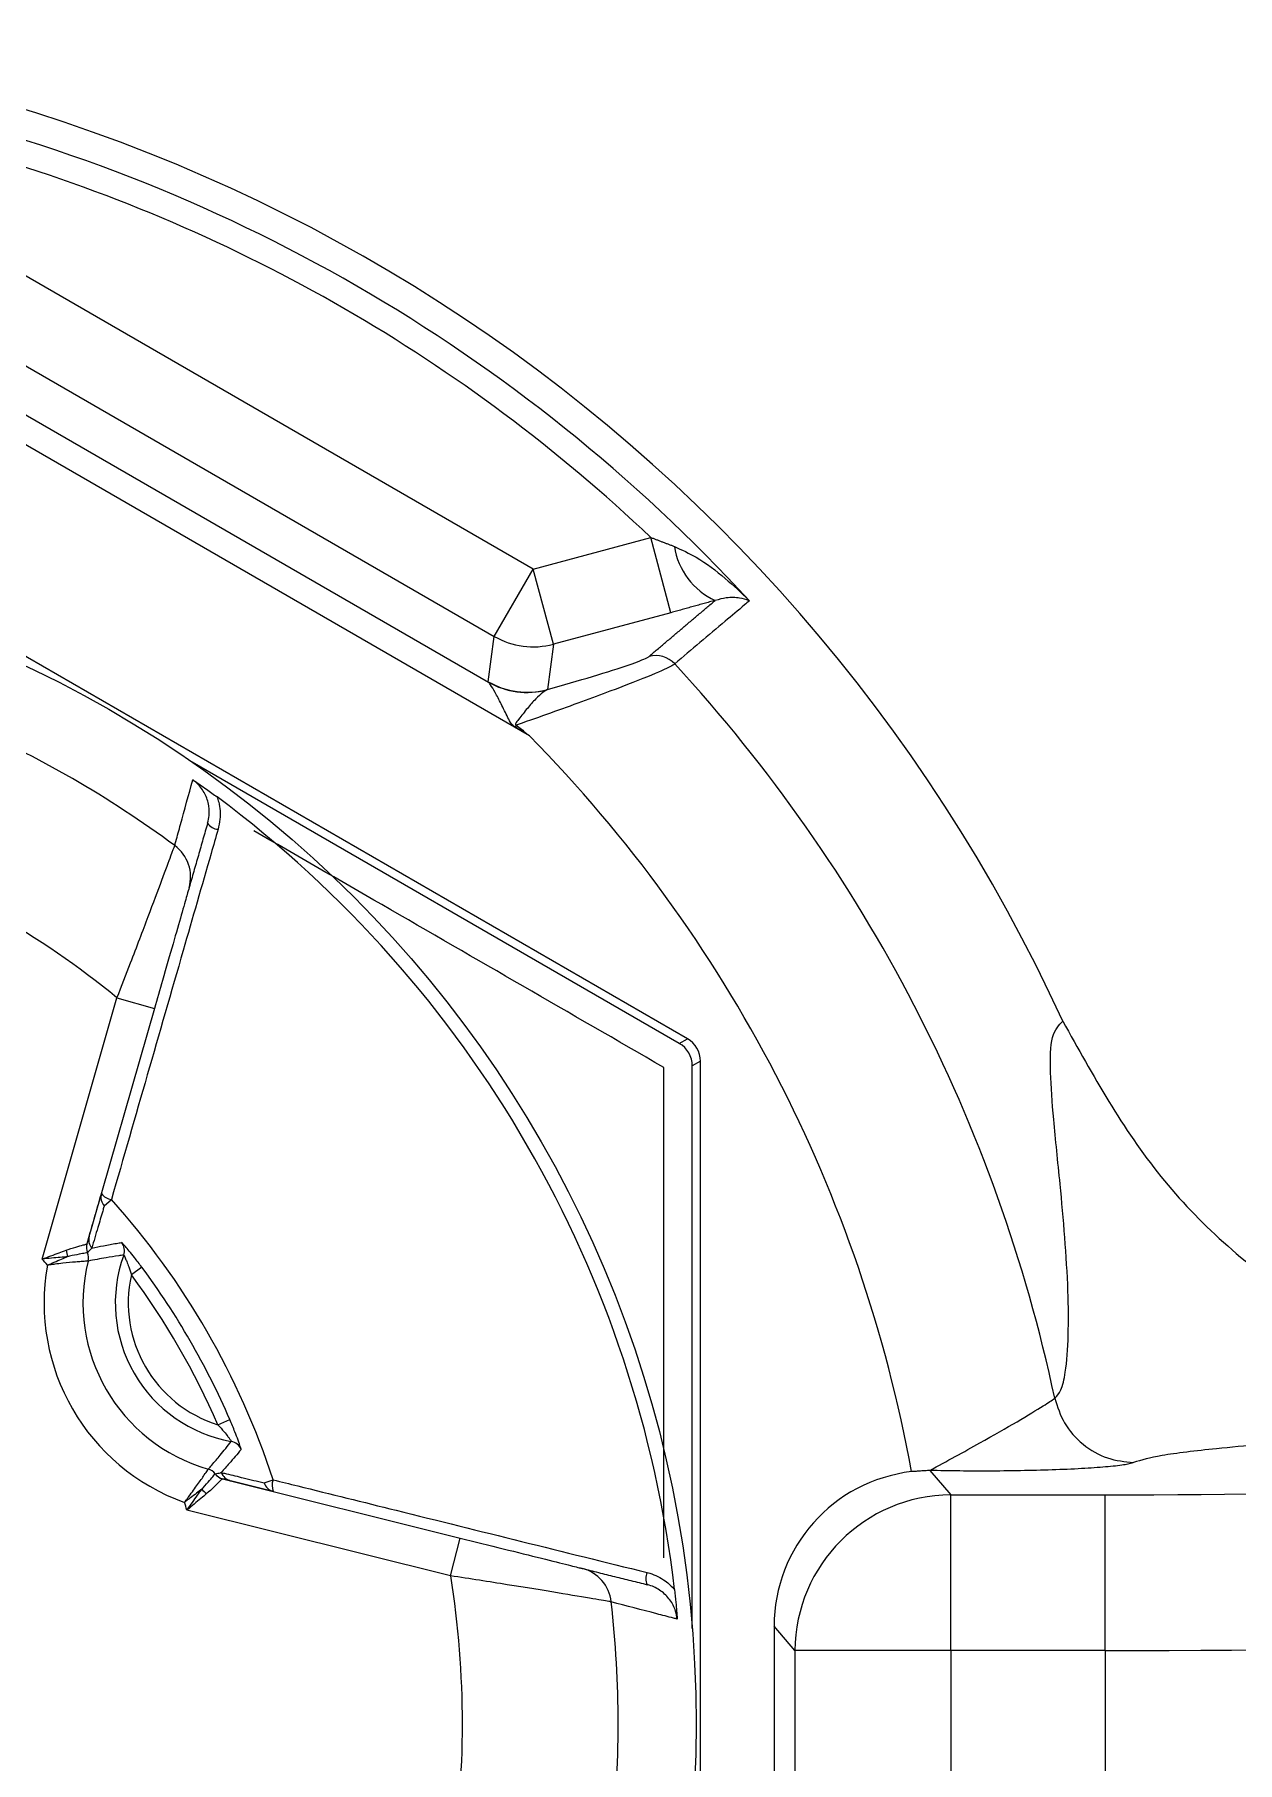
# Model space of a CAD drawing. Extents: x 16.7 to 113.1, y 4.5 to 84.5.
# Drawn here: x 107.168 to 107.631, y 35.192 to 35.856 of the extents above; entities that cross this region are included whole.
import ezdxf

# ---------------------------------------------------------------- set-up
doc = ezdxf.new("R2010")
doc.units = 0
doc.header["$MEASUREMENT"] = 0
doc.linetypes.add('SLD-SOLID', pattern=[0])
doc.layers.add('OBJECT', color=7, linetype='CONTINUOUS')

msp = doc.modelspace()

# ---------------------------------------------------------------- linework, layer by layer
at = {"layer": 'OBJECT', "linetype": 'SLD-SOLID', "lineweight": 15}
for p, q in [((107.35997, 35.65084), (107.16389, 35.76405)), ((107.14891, 35.73811), (107.34499, 35.6249)), ((107.3585, 35.58668), (107.10906, 35.7307)), ((107.41934, 35.47012), (106.97769, 35.7251)), ((107.13483, 35.72735), (107.34271, 35.60733)), ((107.35997, 35.65084), (107.40524, 35.66297)), ((107.41299, 35.63404), (107.40524, 35.66297)), ((107.34499, 35.6249), (107.35997, 35.65084)), ((107.36772, 35.62191), (107.35997, 35.65084)), ((107.41299, 35.63404), (107.36772, 35.62191)), ((107.34269, 35.60744), (107.34499, 35.6249)), ((107.36772, 35.62191), (107.36542, 35.60444)), ((107.35347, 35.59076), (107.35297, 35.59007)), ((107.41619, 35.46831), (107.22874, 35.57654)), ((107.17095, 35.38533), (107.19978, 35.48588)), ((107.19978, 35.48588), (107.2142, 35.48174)), ((107.2142, 35.48174), (107.18823, 35.39115)), ((107.41619, 35.46831), (107.41934, 35.47012)), ((107.42433, 35.46146), (107.42119, 35.45965)), ((107.42119, 35.24319), (107.42119, 35.45965)), ((107.42433, 34.9515), (107.42433, 35.46146)), ((107.19486, 35.40579), (107.19762, 35.40826)), ((107.20934, 35.3822), (107.20533, 35.37922)), ((107.23861, 35.32158), (107.2432, 35.32356)), ((107.51256, 35.30398), (107.52064, 35.29456)), ((107.24039, 35.3008), (107.33183, 35.278)), ((107.25639, 35.29923), (107.25991, 35.30038)), ((107.52064, 35.23467), (107.52064, 35.29456)), ((107.52064, 35.29456), (107.58015, 35.29456)), ((107.58015, 35.23467), (107.58015, 35.29456)), ((107.3282, 35.26345), (107.22671, 35.28875)), ((107.3282, 35.26345), (107.33183, 35.278)), ((107.46072, 35.23467), (107.45269, 35.24404)), ((107.45269, 35.24404), (107.45269, 35.16892)), ((107.46072, 35.23467), (107.46072, 35.17829)), ((107.52064, 35.23467), (107.46072, 35.23467)), ((107.52064, 35.23467), (107.52064, 35.17829)), ((107.58015, 35.23467), (107.52064, 35.23467)), ((107.58015, 35.23467), (107.58015, 35.17829))]:
    msp.add_line(p, q, dxfattribs=at)
msp.add_circle((106.97269, 35.20648), 0.45, dxfattribs=at)
for centre, radius, start, end in [((106.97269, 35.20648), 0.65, 24.58225, 155.41775), ((106.97269, 35.20648), 0.6388, 42.56667, 77.43333), ((106.97269, 35.20648), 0.62887, 46.54312, 73.45688), ((107.44133, 35.66364), 0.02735, 188.62772, 245.51422), ((107.35998, 35.65094), 0.03004, 240.06722, 284.93278), ((107.40707, 35.60754), 0.01, 42.58341, 104.55168), ((106.97269, 35.20648), 0.60122, 12.03022, 42.71448), ((107.35768, 35.63347), 0.03004, 240.06722, 284.93278), ((107.3576, 35.63338), 0.03001, 240.2599, 284.63899), ((106.97269, 35.20648), 0.41996, 53.58269, 66.41731), ((106.97269, 35.20648), 0.54166, 10.32335, 44.58105), ((106.97269, 35.20648), 0.44471, 6.67677, 53.32323), ((107.23924, 35.55619), 0.00554, 214.12493, 264.0912), ((106.97269, 35.20648), 0.36005, 50.89628, 69.10372), ((107.21314, 35.53236), 0.01498, 344.02471, 53.67107), ((107.19858, 35.40913), 0.00499, 164.00837, 221.95064), ((107.19827, 35.41379), 0.00556, 216.1512, 263.32291), ((106.97269, 35.20648), 0.30217, 18.10411, 41.89589), ((107.19302, 35.38975), 0.005, 164.03535, 203.45691), ((107.19302, 35.38978), 0.00499, 164.00637, 203.69864), ((107.19388, 35.39275), 0.00499, 164.00802, 220.15907), ((107.19766, 35.38855), 0.005, 340.12167, 38.94213), ((106.97269, 35.20648), 0.26701, 41.38304, 42.05346), ((107.2532, 35.36843), 0.08148, 169.70358, 250.29642), ((107.19038, 35.38967), 0.0102, 185.2977, 199.53069), ((107.2532, 35.36843), 0.06649, 165.96574, 254.03426), ((107.18384, 35.38577), 0.005, 346.0035, 23.4663), ((107.2532, 35.36843), 0.05407, 160.07984, 259.92016), ((106.97269, 35.20648), 0.29476, 23.40402, 36.59598), ((107.2532, 35.36843), 0.04907, 167.29364, 252.70636), ((106.97269, 35.20648), 0.28976, 23.40402, 36.59598), ((107.24286, 35.31027), 0.005, 21.05787, 79.87833), ((107.23353, 35.29969), 0.005, 36.5337, 73.9965), ((107.24157, 35.30565), 0.005, 216.54309, 255.96465), ((107.2416, 35.30564), 0.00499, 216.30136, 255.99363), ((107.24461, 35.3049), 0.00499, 199.84093, 255.99198), ((107.24018, 35.3034), 0.0102, 220.46931, 234.7023), ((107.26114, 35.30078), 0.00499, 198.04936, 255.99163), ((107.26501, 35.29818), 0.00556, 156.67709, 203.8488), ((106.97269, 35.20648), 0.26701, 17.94654, 18.61696), ((107.52085, 35.23443), 0.06013, 90.19993, 179.77168), ((106.97269, 35.20648), 0.36005, 350.89628, 9.10372), ((107.37514, 35.25177), 0.01498, 6.32893, 75.97529), ((107.40883, 35.26246), 0.00554, 155.9088, 205.87507), ((106.97269, 35.20648), 0.41996, 353.58269, 6.41731)]:
    msp.add_arc(centre, radius, start, end, dxfattribs=at)
for centre, major_axis, ratio, start_param, end_param in [((107.41433, 35.46146), (0.00866, 0.005), 0.999949, 5.759609, 6.806762), ((107.41119, 35.45965), (0.00866, 0.005), 0.999949, 5.759609, 6.806762), ((107.51278, 35.24384), (-0.03917, 0.04571), 0.996772, 5.693036, 7.143921), ((107.58015, 35.30618), (0.19, 0), 0.061163, 4.712389, 6.230825), ((107.58015, 35.24629), (0.25, 0), 0.046484, 4.712389, 6.230825)]:
    msp.add_ellipse(centre, major_axis=major_axis, ratio=ratio, start_param=start_param, end_param=end_param, dxfattribs=at)
for points in [[(107.40524, 35.66297), (107.41429, 35.65954)], [(107.40456, 35.61723), (107.42999, 35.63875)], [(107.42999, 35.63875), (107.41299, 35.63404)], [(107.34271, 35.60733), (107.34269, 35.60744)], [(107.36542, 35.60444), (107.36519, 35.60435)], [(107.23466, 35.55308), (107.22754, 35.52824)], [(107.18908, 35.39413), (107.19378, 35.41051)], [(107.18821, 35.39113), (107.18823, 35.39115)], [(107.18845, 35.38777), (107.18843, 35.38776)], [(107.23755, 35.30267), (107.23758, 35.30269)], [(107.51256, 35.30398), (107.50559, 35.30355)], [(107.24039, 35.3008), (107.24036, 35.3008)], [(107.25993, 35.29593), (107.2434, 35.30005)], [(107.37877, 35.2663), (107.40385, 35.26005)]]:
    msp.add_open_spline(points, degree=1, dxfattribs=at)
for points, knots in [([(107.41429, 35.65954), (107.41713, 35.65821), (107.42419, 35.65492), (107.43365, 35.64762), (107.44016, 35.64166), (107.44311, 35.63865), (107.44316, 35.63859)], [0, 0, 0, 0, 0.259143, 0.645711, 0.993122, 1, 1, 1, 1]), ([(107.44316, 35.63859), (107.44254, 35.63807), (107.43944, 35.63544), (107.42986, 35.62735), (107.4209, 35.61978), (107.41443, 35.61431)], [0, 0, 0, 0, 0.064852, 0.324258, 1, 1, 1, 1]), ([(107.44316, 35.63859), (107.44314, 35.6386), (107.442, 35.63907), (107.43933, 35.63975), (107.43519, 35.64011), (107.43147, 35.63914), (107.42999, 35.63875)], [0, 0, 0, 0, 0.0070567, 0.3586001, 0.7458397, 1, 1, 1, 1]), ([(107.36542, 35.60444), (107.37144, 35.60616), (107.38365, 35.60966), (107.39725, 35.61403), (107.40328, 35.61637), (107.4043, 35.61705), (107.40456, 35.61723)], [0, 0, 0, 0, 0.311592, 0.631944, 0.907257, 1, 1, 1, 1]), ([(107.41443, 35.61431), (107.41413, 35.6141), (107.41294, 35.61325), (107.40607, 35.61016), (107.38976, 35.60379), (107.37076, 35.59686), (107.35813, 35.59239), (107.35371, 35.59084), (107.35347, 35.59076)], [0, 0, 0, 0, 0.076209, 0.301716, 0.561175, 0.84648, 0.991698, 1, 1, 1, 1]), ([(107.35297, 35.59007), (107.35283, 35.59016), (107.35258, 35.59033), (107.35212, 35.59071), (107.35123, 35.59173), (107.34975, 35.59462), (107.34768, 35.59886), (107.34544, 35.60323), (107.34368, 35.60626), (107.34298, 35.60703), (107.34271, 35.60733)], [0, 0, 0, 0, 0.020895, 0.038908, 0.075404, 0.191564, 0.449116, 0.682572, 0.877716, 1, 1, 1, 1]), ([(107.36519, 35.60435), (107.36468, 35.60405), (107.36343, 35.60332), (107.36089, 35.60087), (107.3577, 35.59732), (107.35511, 35.59392), (107.35341, 35.59187), (107.35315, 35.59112), (107.35315, 35.591), (107.35317, 35.59092), (107.35321, 35.59086), (107.35328, 35.5908), (107.35337, 35.59077), (107.35344, 35.59076), (107.35347, 35.59076)], [0, 0, 0, 0, 0.153502, 0.380166, 0.626293, 0.875654, 0.967797, 0.976809, 0.980954, 0.984134, 0.9874, 0.990544, 0.996552, 1, 1, 1, 1]), ([(107.3585, 35.58668), (107.35816, 35.58689), (107.35631, 35.58802), (107.35447, 35.58915), (107.35297, 35.59007)], [0, 0, 0, 0, 0.186026, 1, 1, 1, 1]), ([(107.35347, 35.59076), (107.35478, 35.5897), (107.35646, 35.58835), (107.35813, 35.58698), (107.3585, 35.58668)], [0, 0, 0, 0, 0.779301, 1, 1, 1, 1]), ([(107.22201, 35.54443), (107.22216, 35.54497), (107.2229, 35.54768), (107.22521, 35.55612), (107.22737, 35.56399), (107.22895, 35.5697)], [0, 0, 0, 0, 0.063926, 0.319628, 1, 1, 1, 1]), ([(107.22895, 35.5697), (107.22898, 35.56968), (107.23069, 35.56855), (107.23374, 35.56649), (107.23696, 35.56414), (107.23832, 35.56314)], [0, 0, 0, 0, 0.012918, 0.582056, 1, 1, 1, 1]), ([(107.23466, 35.55308), (107.23488, 35.55405), (107.23546, 35.55661), (107.23511, 35.56094), (107.23323, 35.56551), (107.23083, 35.56831), (107.22924, 35.56949), (107.22895, 35.5697)], [0, 0, 0, 0, 0.164094, 0.433236, 0.690435, 0.942568, 1, 1, 1, 1]), ([(107.23832, 35.56314), (107.23853, 35.56247), (107.23941, 35.5597), (107.23974, 35.55537), (107.23897, 35.55197), (107.23867, 35.55068)], [0, 0, 0, 0, 0.165835, 0.6853759, 1, 1, 1, 1]), ([(107.23867, 35.55068), (107.23778, 35.54757), (107.23331, 35.53203), (107.21966, 35.48463), (107.20684, 35.44021), (107.19762, 35.40826)], [0, 0, 0, 0, 0.065603, 0.328016, 1, 1, 1, 1]), ([(107.41019, 35.45907), (107.37415, 35.47988), (107.32188, 35.51006), (107.26891, 35.54064), (107.25247, 35.55013)], [0, 0, 0, 0, 0.689676, 1, 1, 1, 1]), ([(107.19978, 35.48588), (107.20154, 35.4904), (107.20579, 35.5013), (107.21192, 35.51739), (107.21728, 35.53167), (107.22099, 35.54167), (107.22167, 35.54351), (107.22201, 35.54443)], [0, 0, 0, 0, 0.156463, 0.377207, 0.586936, 0.792743, 1, 1, 1, 1]), ([(107.22754, 35.52824), (107.22733, 35.52751), (107.22691, 35.52606), (107.22464, 35.51813), (107.22139, 35.50681), (107.21773, 35.49404), (107.21524, 35.48536), (107.2142, 35.48174)], [0, 0, 0, 0, 0.204174, 0.408136, 0.617898, 0.840881, 1, 1, 1, 1]), ([(107.56071, 35.33179), (107.56154, 35.33264), (107.56328, 35.33442), (107.56592, 35.34605), (107.56639, 35.37397), (107.56324, 35.41021), (107.56023, 35.43864), (107.55879, 35.45801), (107.55914, 35.47208), (107.56225, 35.47529), (107.56378, 35.47688)], [0, 0, 0, 0, 0.057194, 0.119847, 0.300985, 0.50649, 0.642071, 0.760177, 0.881305, 1, 1, 1, 1]), ([(107.56378, 35.47688), (107.57533, 35.45608), (107.59845, 35.41446), (107.65175, 35.36791), (107.71319, 35.33549), (107.75793, 35.33034), (107.78035, 35.32777)], [0, 0, 0, 0, 0.249468, 0.499319, 0.749167, 1, 1, 1, 1]), ([(107.41019, 35.27032), (107.41019, 35.29117), (107.41019, 35.35455), (107.41019, 35.4171), (107.41019, 35.45907)], [0, 0, 0, 0, 0.328925, 1, 1, 1, 1]), ([(107.19486, 35.40579), (107.19482, 35.40566), (107.19463, 35.40501), (107.19382, 35.40225), (107.19226, 35.39698), (107.19085, 35.39219), (107.19006, 35.38953)], [0, 0, 0, 0, 0.024416, 0.122079, 0.512732, 1, 1, 1, 1]), ([(107.18022, 35.38873), (107.18048, 35.38882), (107.18215, 35.38941), (107.18486, 35.39024), (107.18753, 35.39096), (107.18798, 35.39107), (107.18821, 35.39113)], [0, 0, 0, 0, 0.062329, 0.390489, 0.697879, 1, 1, 1, 1]), ([(107.18823, 35.39115), (107.18833, 35.39152), (107.18866, 35.39267), (107.18891, 35.39354), (107.18908, 35.39413)], [0, 0, 0, 0, 0.323173, 1, 1, 1, 1]), ([(107.19006, 35.38953), (107.18999, 35.38946), (107.1896, 35.38907), (107.18907, 35.38851), (107.18859, 35.38794), (107.18845, 35.38777)], [0, 0, 0, 0, 0.1493918, 0.7469606, 1, 1, 1, 1]), ([(107.19006, 35.38953), (107.19159, 35.38985), (107.19473, 35.39051), (107.19858, 35.39121), (107.2009, 35.39159), (107.20155, 35.3917)], [0, 0, 0, 0, 0.401816, 0.831187, 1, 1, 1, 1]), ([(107.20934, 35.3822), (107.20839, 35.38347), (107.20673, 35.38567), (107.20454, 35.38839), (107.20297, 35.39025), (107.20186, 35.39148), (107.20166, 35.39163), (107.20155, 35.3917)], [0, 0, 0, 0, 0.273331, 0.47686, 0.65651, 0.828448, 1, 1, 1, 1]), ([(107.17095, 35.38533), (107.17101, 35.38535), (107.17322, 35.38617), (107.17646, 35.38737), (107.17932, 35.3884), (107.18022, 35.38873)], [0, 0, 0, 0, 0.018319, 0.693907, 1, 1, 1, 1]), ([(107.18076, 35.38626), (107.17982, 35.38617), (107.17679, 35.38589), (107.17336, 35.38556), (107.17101, 35.38533), (107.17095, 35.38533)], [0, 0, 0, 0, 0.30583, 0.981652, 1, 1, 1, 1]), ([(107.17303, 35.383), (107.17308, 35.38302), (107.17314, 35.38304), (107.17324, 35.38309), (107.1734, 35.38316), (107.17377, 35.38331), (107.17454, 35.38365), (107.17616, 35.38434), (107.17838, 35.38528), (107.18, 35.38595), (107.18076, 35.38626)], [0, 0, 0, 0, 0.018932, 0.022858, 0.037927, 0.07758, 0.158734, 0.325928, 0.684828, 1, 1, 1, 1]), ([(107.18869, 35.38456), (107.18855, 35.38455), (107.18822, 35.38453), (107.18638, 35.3844), (107.18334, 35.38416), (107.17976, 35.38381), (107.17639, 35.38342), (107.17463, 35.3832), (107.17381, 35.3831), (107.17342, 35.38305), (107.17326, 35.38303), (107.17315, 35.38301), (107.17309, 35.383), (107.17303, 35.383)], [0, 0, 0, 0, 0.161606, 0.358973, 0.496159, 0.744757, 0.880349, 0.942195, 0.971861, 0.986271, 0.991469, 0.992933, 1, 1, 1, 1]), ([(107.18843, 35.38776), (107.18822, 35.38772), (107.1878, 35.38765), (107.18528, 35.38721), (107.18266, 35.38669), (107.18102, 35.38632), (107.18076, 35.38626)], [0, 0, 0, 0, 0.3038357, 0.6119805, 0.9384727, 1, 1, 1, 1]), ([(107.20237, 35.38685), (107.20172, 35.38677), (107.19945, 35.38646), (107.19487, 35.38575), (107.19098, 35.385), (107.18869, 35.38456)], [0, 0, 0, 0, 0.139147, 0.493066, 1, 1, 1, 1]), ([(107.20237, 35.38685), (107.2024, 35.38682), (107.20244, 35.38679), (107.20264, 35.38643), (107.20296, 35.38576), (107.20357, 35.38429), (107.20441, 35.38207), (107.20498, 35.38029), (107.20533, 35.37922)], [0, 0, 0, 0, 0.118661, 0.142604, 0.293282, 0.465512, 0.680632, 1, 1, 1, 1]), ([(107.51256, 35.30398), (107.51919, 35.3076), (107.5317, 35.31443), (107.54675, 35.32301), (107.5571, 35.3293), (107.55954, 35.33098), (107.56071, 35.33179)], [0, 0, 0, 0, 0.279798, 0.528308, 0.773256, 1, 1, 1, 1]), ([(107.56071, 35.33179), (107.56175, 35.32851), (107.56391, 35.32175), (107.57122, 35.31365), (107.58062, 35.30814), (107.58764, 35.30741), (107.59104, 35.30706)], [0, 0, 0, 0, 0.242686, 0.5, 0.757314, 1, 1, 1, 1]), ([(107.24753, 35.31207), (107.24753, 35.31209), (107.24755, 35.31218), (107.24729, 35.3131), (107.24645, 35.31552), (107.24506, 35.31917), (107.24387, 35.32197), (107.2432, 35.32356)], [0, 0, 0, 0, 0.056803, 0.249162, 0.475339, 0.701406, 1, 1, 1, 1]), ([(107.78035, 35.32777), (107.77305, 35.32662), (107.75761, 35.3242), (107.72132, 35.32083), (107.68677, 35.31798), (107.65911, 35.31569), (107.63967, 35.314), (107.61992, 35.31209), (107.60024, 35.30983), (107.59406, 35.30797), (107.59104, 35.30706)], [0, 0, 0, 0, 0.15382, 0.32546, 0.503781, 0.600006, 0.681858, 0.763121, 0.884543, 1, 1, 1, 1]), ([(107.23861, 35.32158), (107.23943, 35.32067), (107.24079, 35.31916), (107.2423, 35.3173), (107.24305, 35.31629), (107.24348, 35.31569), (107.24367, 35.31538), (107.24374, 35.31523), (107.24374, 35.3152), (107.24374, 35.31519)], [0, 0, 0, 0, 0.34673, 0.581129, 0.720204, 0.790705, 0.905611, 0.953256, 1, 1, 1, 1]), ([(107.23491, 35.3045), (107.23538, 35.30503), (107.23691, 35.30678), (107.2399, 35.31029), (107.24232, 35.31339), (107.24374, 35.31519)], [0, 0, 0, 0, 0.153014, 0.506934, 1, 1, 1, 1]), ([(107.24753, 35.31207), (107.24603, 35.31026), (107.24353, 35.30724), (107.24095, 35.30436), (107.23991, 35.3032)], [0, 0, 0, 0, 0.598184, 1, 1, 1, 1]), ([(107.22573, 35.29172), (107.22576, 35.29176), (107.2258, 35.29182), (107.22587, 35.2919), (107.22597, 35.29203), (107.22621, 35.29234), (107.22671, 35.293), (107.22778, 35.29441), (107.2298, 35.29714), (107.23189, 35.30007), (107.23362, 35.30258), (107.23465, 35.30411), (107.23483, 35.30438), (107.23491, 35.3045)], [0, 0, 0, 0, 0.007067, 0.008531, 0.013729, 0.028139, 0.057805, 0.119651, 0.255243, 0.503841, 0.641027, 0.838394, 1, 1, 1, 1]), ([(107.23242, 35.29678), (107.2326, 35.29698), (107.23375, 35.29821), (107.2355, 35.30022), (107.23715, 35.30218), (107.23742, 35.30251), (107.23755, 35.30267)], [0, 0, 0, 0, 0.061214, 0.387729, 0.695884, 1, 1, 1, 1]), ([(107.23758, 35.30269), (107.23828, 35.30282), (107.2391, 35.30298), (107.2398, 35.30317), (107.23991, 35.3032)], [0, 0, 0, 0, 0.849802, 1, 1, 1, 1]), ([(107.23991, 35.3032), (107.24004, 35.30317), (107.24072, 35.30301), (107.24356, 35.30232), (107.24894, 35.30103), (107.25373, 35.29987), (107.25639, 35.29923)], [0, 0, 0, 0, 0.024416, 0.122079, 0.512732, 1, 1, 1, 1]), ([(107.59104, 35.30706), (107.59018, 35.30677), (107.58846, 35.30619), (107.5817, 35.30541), (107.57265, 35.30474), (107.56157, 35.30423), (107.54926, 35.30389), (107.53661, 35.30374), (107.52407, 35.30376), (107.51639, 35.30391), (107.51256, 35.30398)], [0, 0, 0, 0, 0.134538, 0.269902, 0.400283, 0.530277, 0.653313, 0.775196, 0.888139, 1, 1, 1, 1]), ([(107.23242, 35.29678), (107.23177, 35.29628), (107.23038, 35.29521), (107.22846, 35.29376), (107.22705, 35.2927), (107.22637, 35.2922), (107.22605, 35.29196), (107.22592, 35.29186), (107.22583, 35.29179), (107.22577, 35.29175), (107.22573, 35.29172)], [0, 0, 0, 0, 0.315172, 0.674072, 0.841266, 0.92242, 0.962073, 0.977142, 0.981068, 1, 1, 1, 1]), ([(107.22671, 35.28875), (107.22674, 35.2888), (107.22811, 35.29072), (107.23011, 35.29353), (107.23187, 35.29601), (107.23242, 35.29678)], [0, 0, 0, 0, 0.018348, 0.69417, 1, 1, 1, 1]), ([(107.24036, 35.3008), (107.2402, 35.30063), (107.23987, 35.3003), (107.23791, 35.29834), (107.23585, 35.29641), (107.2345, 35.29526), (107.23428, 35.29508)], [0, 0, 0, 0, 0.3024001, 0.6098015, 0.9379888, 1, 1, 1, 1]), ([(107.2434, 35.30005), (107.24327, 35.30008), (107.24242, 35.30029), (107.24132, 35.30057), (107.24039, 35.3008)], [0, 0, 0, 0, 0.150177, 1, 1, 1, 1]), ([(107.25991, 35.30038), (107.26306, 35.2996), (107.27884, 35.2957), (107.32686, 35.28381), (107.3716, 35.27271), (107.40377, 35.26472)], [0, 0, 0, 0, 0.065603, 0.328016, 1, 1, 1, 1]), ([(107.23428, 35.29508), (107.23356, 35.29446), (107.23123, 35.2925), (107.22858, 35.29029), (107.22676, 35.28879), (107.22671, 35.28875)], [0, 0, 0, 0, 0.306093, 0.981681, 1, 1, 1, 1]), ([(107.33183, 35.278), (107.33746, 35.2766), (107.34874, 35.27379), (107.36354, 35.2701), (107.37401, 35.26749), (107.37809, 35.26647), (107.37865, 35.26633), (107.37877, 35.2663)], [0, 0, 0, 0, 0.244965, 0.490375, 0.723034, 0.938923, 1, 1, 1, 1]), ([(107.39002, 35.25342), (107.38986, 35.25345), (107.38913, 35.25357), (107.38378, 35.25449), (107.37001, 35.25681), (107.35052, 35.26), (107.33561, 35.2623), (107.3282, 35.26345)], [0, 0, 0, 0, 0.06206, 0.280895, 0.514816, 0.758819, 1, 1, 1, 1]), ([(107.40377, 35.26472), (107.40412, 35.26463), (107.4066, 35.26397), (107.41051, 35.26211), (107.41324, 35.25935), (107.41439, 35.25819)], [0, 0, 0, 0, 0.086635, 0.616356, 1, 1, 1, 1]), ([(107.41538, 35.24679), (107.41522, 35.24783), (107.41481, 35.25047), (107.41276, 35.25438), (107.40922, 35.25787), (107.40598, 35.25948), (107.40411, 35.25998), (107.40385, 35.26005)], [0, 0, 0, 0, 0.164481, 0.417753, 0.679386, 0.95477, 1, 1, 1, 1]), ([(107.41439, 35.25819), (107.41457, 35.25651), (107.415, 35.25254), (107.41525, 35.24887), (107.41538, 35.24683), (107.41538, 35.24679)], [0, 0, 0, 0, 0.417944, 0.987082, 1, 1, 1, 1]), ([(107.41538, 35.24679), (107.41491, 35.24691), (107.41228, 35.2476), (107.40385, 35.2498), (107.39586, 35.25189), (107.39002, 35.25342)], [0, 0, 0, 0, 0.056184, 0.311886, 1, 1, 1, 1])]:
    msp.add_open_spline(points, degree=3, knots=knots, dxfattribs=at)

doc.saveas('drawing.dxf')
